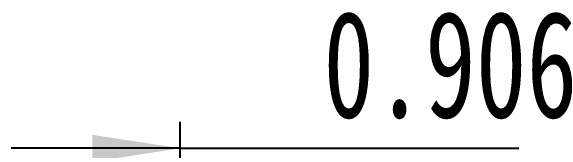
# Model space of a CAD drawing. Header units: inches. Extents: x 0.2 to 16.3, y 0.2 to 11.5.
# Drawn here: x 11.015 to 11.829, y 9.024 to 9.231 of the extents above; entities that cross this region are included whole.
import ezdxf

# ---------------------------------------------------------------- set-up
doc = ezdxf.new("R2010")
doc.units = ezdxf.units.IN
doc.header["$MEASUREMENT"] = 0
doc.linetypes.add('CENTERX2', pattern=[0.8, 0.5, -0.1, 0.1, -0.1])
doc.layers.add('CENTER_LINE', color=7, linetype='CENTERX2')
doc.styles.add('SLDTEXTSTYLE0', font='TXT', dxfattribs={"width": 0.7})
doc.dimstyles.new('SLDDIMSTYLE4', dxfattribs={"dimtxt": 0.15748, "dimasz": 0.13, "dimexe": 0, "dimexo": 0.0625, "dimgap": 0.03937, "dimtad": 1, "dimdec": 3, "dimrnd": 1e-09, "dimdsep": 46, "dimtxsty": 'SLDTEXTSTYLE0', "dimsah": 1, "dimcen": 0.09, "dimadec": 0, "dimazin": 2, "dimtfac": 1, "dimtdec": 3, "dimtmove": 0, "dimatfit": 0, "dimfxl": 1, "dimfrac": 2, "dimtolj": 1, "dimtzin": 12, "dimarcsym": 0})

# ---------------------------------------------------------------- blocks, each defined once
blk = doc.blocks.new('_D_19')
at = {"layer": 'CENTER_LINE'}
for p, q in [((11.26512, 8.404), (11.26512, 9.0671)), ((12.17063, 8.404), (12.17063, 9.0671)), ((11.26512, 9.02773), (11.01512, 9.02773)), ((11.26512, 9.02773), (12.17063, 9.02773)), ((12.17063, 9.02773), (12.42063, 9.02773))]:
    blk.add_line(p, q, dxfattribs=at)
for points in [[(11.26512, 9.02773), (11.13512, 9.04773), (11.13512, 9.00773)], [(12.17063, 9.02773), (12.30063, 9.00773), (12.30063, 9.04773)]]:
    blk.add_solid(points, dxfattribs=at)
at = {"layer": 'CENTER_LINE', "insert": (11.47641, 9.23073), "char_height": 0.15748, "attachment_point": 1, "style": 'SLDTEXTSTYLE0'}
blk.add_mtext('0.906', dxfattribs=at)

msp = doc.modelspace()

# ---------------------------------------------------------------- dimensions: what is measured, and where the dimension line sits
at = {"layer": 'CENTER_LINE'}
dim = msp.add_linear_dim(base=(12.17063, 9.02773), p1=(11.26512, 8.36463), p2=(12.17063, 8.36463), dimstyle='SLDDIMSTYLE4', dxfattribs=at)
dim.commit()
dim.dimension.update_dxf_attribs({"geometry": '_D_19', "text_midpoint": (11.71788, 9.02773), "dimtype": 160})

doc.saveas('drawing.dxf')
